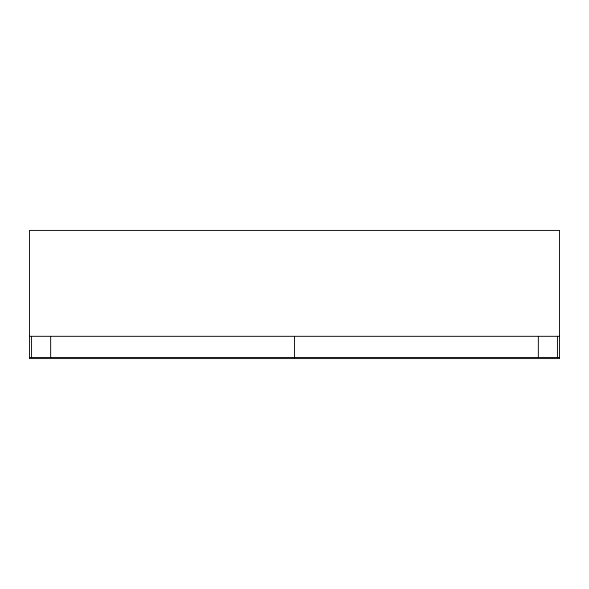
<?xml version="1.0" encoding="UTF-8"?>
<svg xmlns="http://www.w3.org/2000/svg" width="589" height="589" viewBox="0 0 589 589"><rect width="100%" height="100%" fill="white"/><g stroke="black" fill="none" stroke-linecap="round" stroke-linejoin="round"><path stroke-width="0.88" d="M29.45 336.319L29.45 230.417L559.55 230.417L559.55 358.583L29.45 358.583L29.45 336.319L559.55 336.319M29.45 357.523L559.55 357.523M557.43 336.319L557.43 357.523M538.346 336.319L538.346 357.523M294.5 336.319L294.5 358.583M50.654 336.319L50.654 357.523M31.57 336.319L31.57 357.523"/></g></svg>
